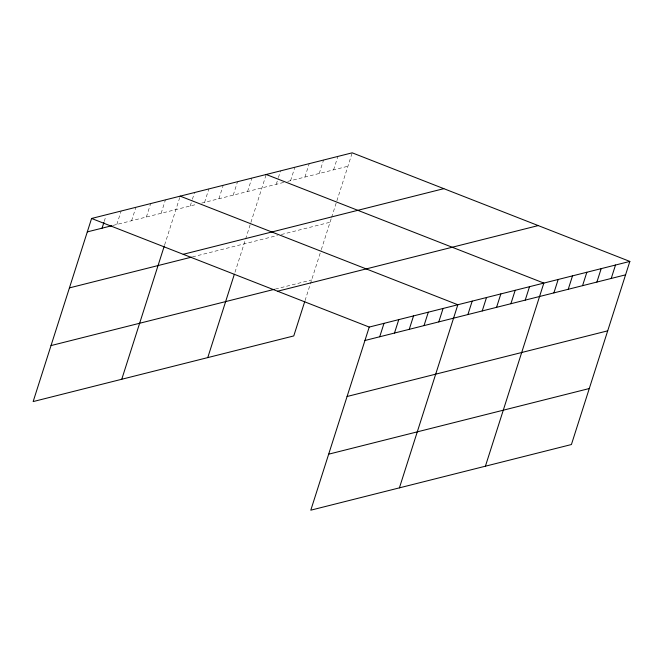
<?xml version="1.0" encoding="UTF-8"?>
<svg xmlns="http://www.w3.org/2000/svg" width="663" height="663" viewBox="0 0 663 663"><rect width="100%" height="100%" fill="white"/><g stroke="black" fill="none" stroke-linecap="round" stroke-linejoin="round"><path stroke-width="0.5" stroke-dasharray="3.31 2.49" d="M104.215 221.459L105.748 216.668M116.837 224.45L121.122 211.033M131.606 220.729L135.89 207.312M146.374 217.016L150.658 203.591M161.142 213.295L165.427 199.87M164.631 244.937L180.195 196.149M190.248 205.961L192.088 200.209M192.394 199.248L194.532 192.535M204.585 202.348L208.87 188.93M218.914 198.743L223.199 185.317M233.252 195.129L237.536 181.703M247.581 191.516L251.865 178.098M235 272.261L245.302 239.973M245.617 238.995L266.203 174.485M276.256 184.297L278.087 178.546M278.394 177.585L280.54 170.872M290.585 180.684L294.869 167.267M304.922 177.079L309.207 163.653M319.251 173.466L323.536 160.04M333.588 169.852L337.873 156.435M305.055 300.563L321 250.597M321.315 249.619L331.301 218.309M331.616 217.331L352.202 152.822M112.901 225.445L195.983 204.519M201.718 203.077L283.897 182.375M287.717 181.405L347.926 166.247M192.444 256.904L277.49 235.481M281.319 234.52L330.05 222.238M275.327 289.085L311.635 279.935"/><path stroke-width="0.99" d="M629.85 261.421L369.233 327.066L310.798 510.178L571.415 444.533L629.85 261.421L352.202 152.822L91.585 218.467L33.15 401.579L293.767 335.934L304.74 301.549M102.069 228.171L103.909 222.42M121.76 379.261L164.316 245.923M207.768 357.597L234.37 274.217M379.717 336.771L384.001 323.345M394.485 333.05L398.77 319.624M409.253 329.329L413.538 315.911M424.022 325.608L428.306 312.19M438.79 321.886L443.075 308.469M399.408 487.86L457.843 304.748L180.195 196.149M467.896 314.56L472.18 301.135M482.225 310.947L486.509 297.521M496.562 307.342L500.847 293.916M510.891 303.729L515.176 290.303M525.229 300.115L529.513 286.689M485.407 466.197L543.842 283.084L266.203 174.485M553.895 292.897L558.18 279.471M568.232 289.283L572.517 275.858M582.562 285.67L586.846 272.253M596.899 282.065L601.184 268.639M611.228 278.452L615.513 265.026M87.301 231.893L111.914 225.693M183.212 254.31L443.829 188.657M69.433 287.891L191.491 257.145M51.018 345.58L274.366 289.325M277.606 291.231L538.223 225.577M364.948 340.492L625.565 274.838M347.081 396.491L607.698 330.837M328.666 454.18L589.283 388.535M91.585 218.467L369.233 327.066"/></g></svg>
